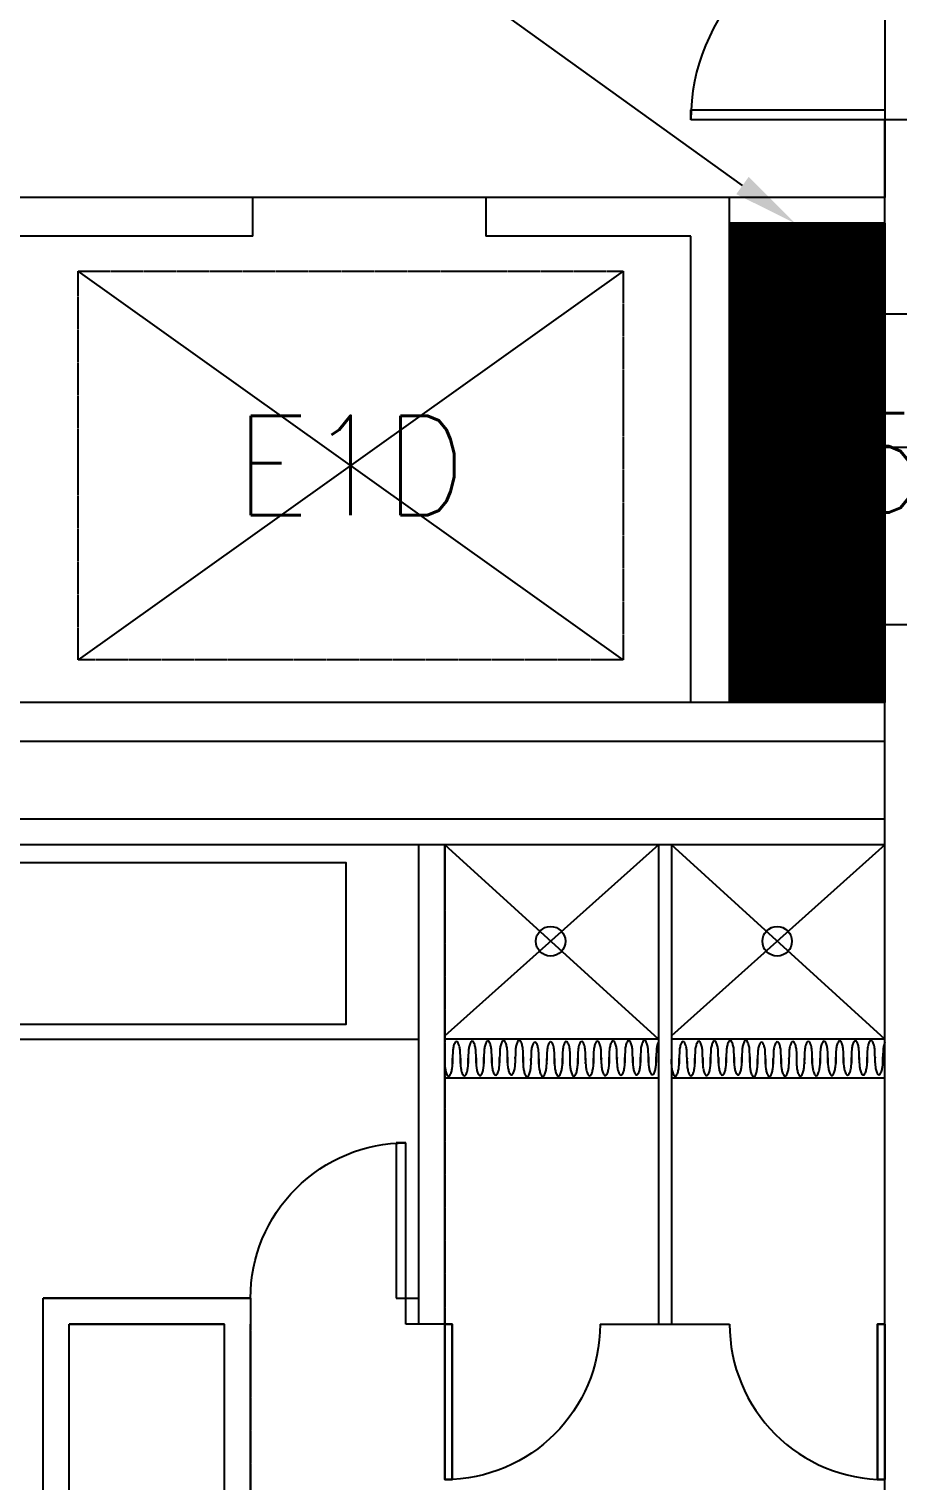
# Model space of a CAD drawing. Header units: inches. Extents: x -460 to 10305, y -938 to 5356.
# Drawn here: x 2108.1 to 2242.3, y 2478.9 to 2703.1 of the extents above; entities that cross this region are included whole.
import ezdxf
from ezdxf import colors
from ezdxf.entities.mleader import LeaderData, LeaderLine
from ezdxf.enums import TextEntityAlignment as Align
from ezdxf.math import Vec2, Vec3

# ---------------------------------------------------------------- set-up
doc = ezdxf.new("R2010")
doc.units = ezdxf.units.IN
doc.header["$MEASUREMENT"] = 0
doc.set_wipeout_variables(frame=1)
doc.linetypes.add('01-0263-01-DWG-BFP-ARCH$0$763', pattern=[5.0001, 5, -0.0001])
for name, color, linetype in [('01-0263-01-DWG-BFP-ARCH$0$SP-AREA', 250, '01-0263-01-DWG-BFP-ARCH$0$763'), ('01-0263-01-DWG-BFP-ARCH$0$SP-DOORS', 5, 'Continuous'), ('01-0263-01-DWG-BFP-ARCH$0$SP-ELEVATOR', 112, 'Continuous'), ('01-0263-01-DWG-BFP-ARCH$0$SP-FIXT', 35, 'Continuous'), ('01-0263-01-DWG-BFP-ARCH$0$SP-PART', 190, 'Continuous'), ('01-0263-01-DWG-BFP-ARCH$0$SP-RMNO', 7, 'Continuous'), ('01-0263-01-DWG-BFP-ARCH$0$SP-ROOM', 7, 'Continuous'), ('01-0263-01-DWG-BFP-ARCH$0$SP-WALL', 7, 'Continuous'), ('T-Anno-Note', 7, 'Continuous'), ('T-Comm-Path', 40, 'Continuous'), ('T-Comm-TR', 40, 'Continuous')]:
    doc.layers.add(name, color=color, linetype=linetype)
doc.layers.get('01-0263-01-DWG-BFP-ARCH$0$SP-ROOM').off()
doc.styles.add('01-0263-01-DWG-BFP-ARCH$0$ROMANS', font='ROMANS.shx', dxfattribs={"width": 0.9})

# ---------------------------------------------------------------- blocks, each defined once
blk = doc.blocks.new('01-0263-01-DWG-BFP-ARCH$0$DOR00')
at = {"color": 0}
for p, q in [((0, 1), (0, 0)), ((1, 0), (1, 1))]:
    blk.add_line(p, q, dxfattribs=at)
blk = doc.blocks.new('01-0263-01-DWG-BFP-ARCH$0$DOR01')
at = {"color": 0}
for p, q in [((1, 1), (0, 1)), ((0, 1), (0, 0)), ((1, 0), (1, 1)), ((0, 0), (1, 0))]:
    blk.add_line(p, q, dxfattribs=at)
blk = doc.blocks.new('01-0263-01-DWG-BFP-ARCH$0$FMGRM1')
at = {"style": '01-0263-01-DWG-BFP-ARCH$0$ROMANS', "width": 0.9}
for tag, p in [('RMAREA', (0, -0.2836)), ('DATA1', (0, -0.443)), ('DATA2', (0, -0.6024)), ('DATA3', (0, -0.7618)), ('DATA4', (0, -0.9213)), ('DATA5', (0, -1.0807))]:
    blk.add_attdef(tag, text='', height=0.1172, dxfattribs=at).set_placement(p, align=Align.CENTER)
at = {"linetype": 'Continuous'}
blk.add_wipeout([(-0.375, -0.125), (0.375, -0.125), (0.375, 0.125), (-0.375, 0.125)], dxfattribs=at)
at = {"layer": '01-0263-01-DWG-BFP-ARCH$0$SP-RMNO', "style": '01-0263-01-DWG-BFP-ARCH$0$ROMANS', "width": 0.9}
blk.add_attdef('RMNUMB', text='', height=0.16, dxfattribs=at).set_placement((0, 0), align=Align.MIDDLE)
blk = doc.blocks.new('01-0263-01-DWG-BFP-ARCH$0$AE141')
for p, q in [((0.5, 0), (0.4514, 0)), ((0.4514, 0), (0.4514, -1)), ((0.5, -1), (0.4514, -1))]:
    blk.add_line(p, q)
blk.add_arc((0.5, 0), 1, 180, 270)
at = {"linetype": 'Continuous'}
for points in [[(0.4514, 0), (0.4514, -1), (0.4514, -1, 1), (0.4514, 0, 1)], [(0.5, 0, 1), (0.5, -1, 1), (0.4514, -1, 1), (0.4514, 0, 1)], [(0.5, 0), (0.5, 0, 1), (0.4514, 0, 1), (0.4514, 0)], [(0.5, 0), (0.5, -1), (0.4514, -0.9988), (0.4514, 0)], [(0.5, 0), (0.5, -1), (0.5, -1, 1), (0.5, 0, 1)], [(0.5, -1), (0.5, -1, 1), (0.4514, -1, 1), (0.4514, -0.9988)]]:
    blk.add_3dface(points, dxfattribs=at)
blk = doc.blocks.new('01-0263-01-DWG-BFP-ARCH', base_point=(1295.16, 1353.43))
at = {"layer": '01-0263-01-DWG-BFP-ARCH$0$SP-AREA', "linetype": 'Continuous'}
blk.add_lwpolyline([(3535.16, 2081.43), (3307.16, 2081.43), (3307.16, 2307.43), (3535.16, 2307.43)], close=True, dxfattribs=at)
at = {"layer": '01-0263-01-DWG-BFP-ARCH$0$SP-AREA'}
for points in [[(3511.16, 2077.43), (3535.16, 2077.43), (3535.16, 2003.43), (3511.16, 2003.43), (3511.16, 2077.43)], [(3494.73, 2070.03), (3494.73, 2010.02), (3410.53, 2010.02), (3410.53, 2070.03)]]:
    blk.add_lwpolyline(points, close=True, dxfattribs=at)
for points in [[(3535.16, 1858.93), (3535.16, 1981.43), (3467.16, 1981.43), (3467.16, 1907.43), (3461.16, 1907.43), (3461.16, 1911.43), (3463.16, 1911.43), (3463.16, 1981.43), (3376.16, 1981.43), (3376.16, 1932.77), (3356.16, 1903.19), (3356.16, 1888.85), (3352.16, 1888.85), (3352.16, 1904.85), (3372.16, 1934.43), (3372.16, 1981.43), (3307.16, 1981.43), (3307.16, 1865.43)], [(3405.16, 1687.43), (3405.16, 1911.43), (3437.16, 1911.43), (3437.16, 1687.43)]]:
    blk.add_lwpolyline(points, dxfattribs=at)
at = {"layer": '01-0263-01-DWG-BFP-ARCH$0$SP-DOORS'}
for points in [[(3535.16, 2123.43, 0.414214), (3505.16, 2093.43, 0.414214)], [(3437.16, 1911.43, -0.414214), (3461.16, 1935.43, -0.414214)]]:
    blk.add_lwpolyline(points, format="xyb", dxfattribs=at)
at = {"layer": '01-0263-01-DWG-BFP-ARCH$0$SP-ELEVATOR'}
for p, q in [((3494.73, 2070.03), (3410.53, 2010.02)), ((3494.73, 2010.02), (3410.53, 2070.03))]:
    blk.add_line(p, q, dxfattribs=at)
at = {"layer": '01-0263-01-DWG-BFP-ARCH$0$SP-FIXT'}
for p, q in [((3500.16, 1981.43), (3467.16, 1951.96)), ((3500.16, 1951.43), (3467.16, 1981.43)), ((3535.16, 1951.43), (3502.16, 1981.43)), ((3535.16, 1981.43), (3502.16, 1951.96)), ((3379.16, 1951.43), (3463.16, 1951.43))]:
    blk.add_line(p, q, dxfattribs=at)
blk.add_lwpolyline([(3387.01, 1965.75, 0.414214), (3399.01, 1953.75), (3451.92, 1953.75), (3451.92, 1978.65), (3399.01, 1978.65, 0.414214), (3387.01, 1966.65)], format="xyb", dxfattribs=at)
for centre in [(3483.51, 1966.56), (3518.51, 1966.56)]:
    blk.add_circle(centre, 2.28, dxfattribs=at)
at = {"layer": '01-0263-01-DWG-BFP-ARCH$0$SP-PART'}
for p, q in [((3500.16, 1951.43), (3467.16, 1951.43)), ((3535.16, 1951.43), (3502.16, 1951.43)), ((3500.16, 1945.43), (3467.16, 1945.43)), ((3535.16, 1945.43), (3502.16, 1945.43))]:
    blk.add_line(p, q, dxfattribs=at)
for points in [[(3468.98, 1951.07, 0.247833), (3468.8, 1950.97, 0.081037), (3468.54, 1950.44, 0.039769), (3468.42, 1949.8, 0.013847), (3468.37, 1947.92, 0.009217), (3468.37, 1947.64, 0.039769)], [(3469.58, 1947.66, 0.008534), (3469.59, 1947.92, 0.013847), (3469.54, 1949.8, 0.039769), (3469.41, 1950.44, 0.081037), (3469.16, 1950.97, 0.247833), (3468.98, 1951.07, 0.247833)], [(3471.4, 1951.11, 0.247833), (3471.22, 1951.02, 0.081037), (3470.97, 1950.48, 0.039769), (3470.84, 1949.84, 0.013847), (3470.79, 1947.97, 0.009217), (3470.79, 1947.69, 0.039769)], [(3472.01, 1947.71, 0.008534), (3472.01, 1947.97, 0.013847), (3471.96, 1949.84, 0.039769), (3471.83, 1950.48, 0.081037), (3471.58, 1951.02, 0.247833), (3471.4, 1951.11, 0.247833)], [(3473.82, 1951.17, 0.247833), (3473.64, 1951.07, 0.081037), (3473.39, 1950.54, 0.039769), (3473.26, 1949.9, 0.013847), (3473.21, 1948.02, 0.010512), (3473.22, 1947.7, 0.039769)], [(3474.43, 1947.76, 0.008534), (3474.43, 1948.02, 0.013847), (3474.38, 1949.9, 0.039769), (3474.25, 1950.54, 0.081037), (3474, 1951.07, 0.247833), (3473.82, 1951.17, 0.247833)], [(3476.25, 1951.21, 0.247833), (3476.07, 1951.11, 0.081037), (3475.81, 1950.58, 0.039769), (3475.69, 1949.94, 0.013847), (3475.64, 1948.07, 0.009217), (3475.64, 1947.78, 0.039769)], [(3476.85, 1947.81, 0.008534), (3476.86, 1948.07, 0.013847), (3476.81, 1949.94, 0.039769), (3476.68, 1950.58, 0.081037), (3476.43, 1951.11, 0.247833), (3476.25, 1951.21, 0.247833)], [(3479.28, 1948.69, 0.004146), (3479.27, 1948.13, 0.009217), (3479.28, 1947.85, 0.008534), (3479.28, 1948.11, 0.013847), (3479.23, 1949.98, 0.039769), (3479.1, 1950.62, 0.081037), (3478.85, 1951.16, 0.247833), (3478.67, 1951.25, 0.247833), (3478.49, 1951.16, 0.081037), (3478.24, 1950.62, 0.039769), (3478.11, 1949.98, 0.013847), (3478.06, 1948.11, 0.009217), (3478.06, 1947.83, 0.039769)], [(3481.09, 1950.98, 0.247833), (3480.91, 1950.88, 0.081037), (3480.66, 1950.35, 0.039769), (3480.53, 1949.71, 0.013847), (3480.48, 1947.84, 0.009217), (3480.49, 1947.56, 0.039769)], [(3481.7, 1947.58, 0.008534), (3481.7, 1947.84, 0.013847), (3481.65, 1949.71, 0.039769), (3481.52, 1950.35, 0.081037), (3481.27, 1950.88, 0.247833), (3481.09, 1950.98, 0.247833)], [(3483.51, 1951.02, 0.247833), (3483.33, 1950.93, 0.081037), (3483.08, 1950.39, 0.039769), (3482.96, 1949.75, 0.013847), (3482.9, 1947.88, 0.009217), (3482.91, 1947.6, 0.039769)], [(3484.12, 1947.62, 0.008534), (3484.13, 1947.88, 0.013847), (3484.07, 1949.75, 0.039769), (3483.95, 1950.39, 0.081037), (3483.7, 1950.93, 0.247833), (3483.51, 1951.02, 0.247833)], [(3485.94, 1951.07, 0.247833), (3485.76, 1950.97, 0.081037), (3485.51, 1950.44, 0.039769), (3485.38, 1949.8, 0.013847), (3485.33, 1947.92, 0.009217), (3485.33, 1947.64, 0.039769)], [(3486.55, 1947.66, 0.008534), (3486.55, 1947.92, 0.013847), (3486.5, 1949.8, 0.039769), (3486.37, 1950.44, 0.081037), (3486.12, 1950.97, 0.247833), (3485.94, 1951.07, 0.247833)], [(3488.32, 1951.07, 0.247833), (3488.13, 1950.97, 0.081037), (3487.88, 1950.44, 0.039769), (3487.76, 1949.8, 0.013847), (3487.7, 1947.92, 0.009217), (3487.71, 1947.64, 0.039769)], [(3488.92, 1947.66, 0.008534), (3488.93, 1947.92, 0.013847), (3488.87, 1949.8, 0.039769), (3488.75, 1950.44, 0.081037), (3488.5, 1950.97, 0.247833), (3488.32, 1951.07, 0.247833)], [(3490.74, 1951.11, 0.247833), (3490.56, 1951.02, 0.081037), (3490.31, 1950.48, 0.039769), (3490.18, 1949.84, 0.013847), (3490.13, 1947.97, 0.009217), (3490.13, 1947.69, 0.039769)], [(3491.35, 1947.71, 0.008534), (3491.35, 1947.97, 0.013847), (3491.3, 1949.84, 0.039769), (3491.17, 1950.48, 0.081037), (3490.92, 1951.02, 0.247833), (3490.74, 1951.11, 0.247833)], [(3493.16, 1951.17, 0.247833), (3492.98, 1951.07, 0.081037), (3492.73, 1950.54, 0.039769), (3492.6, 1949.9, 0.013847), (3492.55, 1948.02, 0.010512), (3492.56, 1947.7, 0.039769)], [(3493.77, 1947.76, 0.008534), (3493.77, 1948.02, 0.013847), (3493.72, 1949.9, 0.039769), (3493.59, 1950.54, 0.081037), (3493.34, 1951.07, 0.247833), (3493.16, 1951.17, 0.247833)], [(3495.59, 1951.21, 0.247833), (3495.4, 1951.11, 0.081037), (3495.15, 1950.58, 0.039769), (3495.03, 1949.94, 0.013847), (3494.97, 1948.07, 0.009217), (3494.98, 1947.78, 0.039769)], [(3496.19, 1947.81, 0.008534), (3496.2, 1948.07, 0.013847), (3496.14, 1949.94, 0.039769), (3496.02, 1950.58, 0.081037), (3495.77, 1951.11, 0.247833), (3495.59, 1951.21, 0.247833)], [(3498.62, 1948.69, 0.004146), (3498.61, 1948.13, 0.009217), (3498.62, 1947.85, 0.008534), (3498.62, 1948.11, 0.013847), (3498.57, 1949.98, 0.039769), (3498.44, 1950.62, 0.081037), (3498.19, 1951.16, 0.247833), (3498.01, 1951.25, 0.247833), (3497.83, 1951.16, 0.081037), (3497.58, 1950.62, 0.039769), (3497.45, 1949.98, 0.013847), (3497.4, 1948.11, 0.009217), (3497.4, 1947.83, 0.039769)], [(3500.16, 1951.02, 0.054965), (3500.01, 1950.65, 0.039769), (3499.88, 1950.01, 0.013847), (3499.83, 1948.13, 0.009217), (3499.83, 1947.85)], [(3503.98, 1951.07, 0.247833), (3503.8, 1950.97, 0.081037), (3503.54, 1950.44, 0.039769), (3503.42, 1949.8, 0.013847), (3503.37, 1947.92, 0.009217), (3503.37, 1947.64, 0.039769)], [(3504.58, 1947.66, 0.008534), (3504.59, 1947.92, 0.013847), (3504.54, 1949.8, 0.039769), (3504.41, 1950.44, 0.081037), (3504.16, 1950.97, 0.247833), (3503.98, 1951.07, 0.247833)], [(3506.4, 1951.11, 0.247833), (3506.22, 1951.02, 0.081037), (3505.97, 1950.48, 0.039769), (3505.84, 1949.84, 0.013847), (3505.79, 1947.97, 0.009217), (3505.79, 1947.69, 0.039769)], [(3507.01, 1947.71, 0.008534), (3507.01, 1947.97, 0.013847), (3506.96, 1949.84, 0.039769), (3506.83, 1950.48, 0.081037), (3506.58, 1951.02, 0.247833), (3506.4, 1951.11, 0.247833)], [(3508.82, 1951.17, 0.247833), (3508.64, 1951.07, 0.081037), (3508.39, 1950.54, 0.039769), (3508.26, 1949.9, 0.013847), (3508.21, 1948.02, 0.010512), (3508.22, 1947.7, 0.039769)], [(3509.43, 1947.76, 0.008534), (3509.43, 1948.02, 0.013847), (3509.38, 1949.9, 0.039769), (3509.25, 1950.54, 0.081037), (3509, 1951.07, 0.247833), (3508.82, 1951.17, 0.247833)], [(3511.25, 1951.21, 0.247833), (3511.07, 1951.11, 0.081037), (3510.81, 1950.58, 0.039769), (3510.69, 1949.94, 0.013847), (3510.64, 1948.07, 0.009217), (3510.64, 1947.78, 0.039769)], [(3511.85, 1947.81, 0.008534), (3511.86, 1948.07, 0.013847), (3511.81, 1949.94, 0.039769), (3511.68, 1950.58, 0.081037), (3511.43, 1951.11, 0.247833), (3511.25, 1951.21, 0.247833)], [(3514.28, 1948.69, 0.004146), (3514.27, 1948.13, 0.009217), (3514.28, 1947.85, 0.008534), (3514.28, 1948.11, 0.013847), (3514.23, 1949.98, 0.039769), (3514.1, 1950.62, 0.081037), (3513.85, 1951.16, 0.247833), (3513.67, 1951.25, 0.247833), (3513.49, 1951.16, 0.081037), (3513.24, 1950.62, 0.039769), (3513.11, 1949.98, 0.013847), (3513.06, 1948.11, 0.009217), (3513.06, 1947.83, 0.039769)], [(3516.09, 1950.98, 0.247833), (3515.91, 1950.88, 0.081037), (3515.66, 1950.35, 0.039769), (3515.53, 1949.71, 0.013847), (3515.48, 1947.84, 0.009217), (3515.49, 1947.56, 0.039769)], [(3516.7, 1947.58, 0.008534), (3516.7, 1947.84, 0.013847), (3516.65, 1949.71, 0.039769), (3516.52, 1950.35, 0.081037), (3516.27, 1950.88, 0.247833), (3516.09, 1950.98, 0.247833)], [(3518.51, 1951.02, 0.247833), (3518.33, 1950.93, 0.081037), (3518.08, 1950.39, 0.039769), (3517.96, 1949.75, 0.013847), (3517.9, 1947.88, 0.009217), (3517.91, 1947.6, 0.039769)], [(3519.12, 1947.62, 0.008534), (3519.13, 1947.88, 0.013847), (3519.07, 1949.75, 0.039769), (3518.95, 1950.39, 0.081037), (3518.7, 1950.93, 0.247833), (3518.51, 1951.02, 0.247833)], [(3520.94, 1951.07, 0.247833), (3520.76, 1950.97, 0.081037), (3520.51, 1950.44, 0.039769), (3520.38, 1949.8, 0.013847), (3520.33, 1947.92, 0.009217), (3520.33, 1947.64, 0.039769)], [(3521.55, 1947.66, 0.008534), (3521.55, 1947.92, 0.013847), (3521.5, 1949.8, 0.039769), (3521.37, 1950.44, 0.081037), (3521.12, 1950.97, 0.247833), (3520.94, 1951.07, 0.247833)], [(3523.32, 1951.07, 0.247833), (3523.13, 1950.97, 0.081037), (3522.88, 1950.44, 0.039769), (3522.76, 1949.8, 0.013847), (3522.7, 1947.92, 0.009217), (3522.71, 1947.64, 0.039769)], [(3523.92, 1947.66, 0.008534), (3523.93, 1947.92, 0.013847), (3523.87, 1949.8, 0.039769), (3523.75, 1950.44, 0.081037), (3523.5, 1950.97, 0.247833), (3523.32, 1951.07, 0.247833)], [(3525.74, 1951.11, 0.247833), (3525.56, 1951.02, 0.081037), (3525.31, 1950.48, 0.039769), (3525.18, 1949.84, 0.013847), (3525.13, 1947.97, 0.009217), (3525.13, 1947.69, 0.039769)], [(3526.35, 1947.71, 0.008534), (3526.35, 1947.97, 0.013847), (3526.3, 1949.84, 0.039769), (3526.17, 1950.48, 0.081037), (3525.92, 1951.02, 0.247833), (3525.74, 1951.11, 0.247833)], [(3528.16, 1951.17, 0.247833), (3527.98, 1951.07, 0.081037), (3527.73, 1950.54, 0.039769), (3527.6, 1949.9, 0.013847), (3527.55, 1948.02, 0.010512), (3527.56, 1947.7, 0.039769)], [(3528.77, 1947.76, 0.008534), (3528.77, 1948.02, 0.013847), (3528.72, 1949.9, 0.039769), (3528.59, 1950.54, 0.081037), (3528.34, 1951.07, 0.247833), (3528.16, 1951.17, 0.247833)], [(3530.58, 1951.19, 0.247833), (3530.4, 1951.09, 0.081037), (3530.15, 1950.56, 0.039769), (3530.03, 1949.92, 0.013847), (3529.97, 1948.05, 0.009217), (3529.98, 1947.76, 0.039769)], [(3531.19, 1947.78, 0.008534), (3531.2, 1948.05, 0.013847), (3531.14, 1949.92, 0.039769), (3531.02, 1950.56, 0.081037), (3530.77, 1951.09, 0.247833), (3530.58, 1951.19, 0.247833)], [(3533.61, 1948.67, 0.004146), (3533.61, 1948.11, 0.009217), (3533.62, 1947.83, 0.008534), (3533.62, 1948.09, 0.013847), (3533.57, 1949.96, 0.039769), (3533.44, 1950.6, 0.081037), (3533.19, 1951.14, 0.247833), (3533.01, 1951.23, 0.247833), (3532.83, 1951.14, 0.081037), (3532.58, 1950.6, 0.039769), (3532.45, 1949.96, 0.013847), (3532.4, 1948.09, 0.009217), (3532.4, 1947.81, 0.039769)], [(3535.16, 1951, 0.054965), (3535.01, 1950.63, 0.039769), (3534.88, 1949.99, 0.013847), (3534.83, 1948.11, 0.009217), (3534.83, 1947.83)], [(3467.16, 1948.46, 0.004146), (3467.15, 1947.9, 0.02916), (3467.21, 1947.02, 0.039769), (3467.33, 1946.38, 0.081037), (3467.58, 1945.84, 0.247833), (3467.76, 1945.74, 0.247833), (3467.94, 1945.84, 0.081037), (3468.2, 1946.38, 0.039769), (3468.32, 1947.02, 0.02916), (3468.37, 1947.9, 0.0043), (3468.37, 1948.49, 0.039769)], [(3467.16, 1947.62, 0.008534), (3467.16, 1947.88, 0.0043), (3467.16, 1948.46, 0.039769)], [(3469.58, 1948.51, 0.004146), (3469.58, 1947.95, 0.02916), (3469.63, 1947.06, 0.039769), (3469.76, 1946.42, 0.081037), (3470.01, 1945.88, 0.247833), (3470.19, 1945.79, 0.247833), (3470.37, 1945.88, 0.081037), (3470.62, 1946.42, 0.039769), (3470.75, 1947.06, 0.02916), (3470.8, 1947.95, 0.0043), (3470.79, 1948.53, 0.039769)], [(3472.01, 1948.55, 0.004146), (3472, 1947.99, 0.02916), (3472.05, 1947.1, 0.039769), (3472.18, 1946.46, 0.081037), (3472.43, 1945.92, 0.247833), (3472.61, 1945.83, 0.247833), (3472.79, 1945.92, 0.081037), (3473.04, 1946.46, 0.039769), (3473.17, 1947.1, 0.02916), (3473.22, 1947.99, 0.004854), (3473.22, 1948.64, 0.039769)], [(3474.43, 1948.61, 0.004146), (3474.42, 1948.05, 0.02916), (3474.48, 1947.16, 0.039769), (3474.6, 1946.52, 0.081037), (3474.85, 1945.98, 0.247833), (3475.03, 1945.89, 0.247833), (3475.21, 1945.98, 0.081037), (3475.47, 1946.52, 0.039769), (3475.59, 1947.16, 0.02916), (3475.64, 1948.05, 0.0043), (3475.64, 1948.63, 0.039769)], [(3476.85, 1948.65, 0.004146), (3476.85, 1948.09, 0.02916), (3476.9, 1947.2, 0.039769), (3477.03, 1946.56, 0.081037), (3477.28, 1946.02, 0.247833), (3477.46, 1945.93, 0.247833), (3477.64, 1946.02, 0.081037), (3477.89, 1946.56, 0.039769), (3478.02, 1947.2, 0.02916), (3478.07, 1948.09, 0.0043), (3478.06, 1948.67, 0.039769)], [(3479.27, 1948.38, 0.004146), (3479.27, 1947.82, 0.02916), (3479.32, 1946.93, 0.039769), (3479.45, 1946.29, 0.081037), (3479.7, 1945.75, 0.247833), (3479.88, 1945.66, 0.247833), (3480.06, 1945.75, 0.081037), (3480.31, 1946.29, 0.039769), (3480.44, 1946.93, 0.02916), (3480.49, 1947.82, 0.0043), (3480.48, 1948.4, 0.039769)], [(3481.7, 1948.42, 0.004146), (3481.69, 1947.86, 0.02916), (3481.74, 1946.97, 0.039769), (3481.87, 1946.33, 0.081037), (3482.12, 1945.79, 0.247833), (3482.3, 1945.7, 0.247833), (3482.48, 1945.79, 0.081037), (3482.73, 1946.33, 0.039769), (3482.86, 1946.97, 0.02916), (3482.91, 1947.86, 0.0043), (3482.91, 1948.44, 0.039769)], [(3484.12, 1948.46, 0.004146), (3484.12, 1947.9, 0.02916), (3484.17, 1947.02, 0.039769), (3484.29, 1946.38, 0.081037), (3484.55, 1945.84, 0.247833), (3484.73, 1945.74, 0.247833), (3484.91, 1945.84, 0.081037), (3485.16, 1946.38, 0.039769), (3485.29, 1947.02, 0.02916), (3485.34, 1947.9, 0.0043), (3485.33, 1948.49, 0.039769)], [(3486.5, 1948.46, 0.004146), (3486.49, 1947.9, 0.02916), (3486.54, 1947.02, 0.039769), (3486.67, 1946.38, 0.081037), (3486.92, 1945.84, 0.247833), (3487.1, 1945.74, 0.247833), (3487.28, 1945.84, 0.081037), (3487.54, 1946.38, 0.039769), (3487.66, 1947.02, 0.02916), (3487.71, 1947.9, 0.0043), (3487.71, 1948.49, 0.039769)], [(3488.92, 1948.51, 0.004146), (3488.92, 1947.95, 0.02916), (3488.97, 1947.06, 0.039769), (3489.1, 1946.42, 0.081037), (3489.35, 1945.88, 0.247833), (3489.53, 1945.79, 0.247833), (3489.71, 1945.88, 0.081037), (3489.96, 1946.42, 0.039769), (3490.09, 1947.06, 0.02916), (3490.14, 1947.95, 0.0043), (3490.13, 1948.53, 0.039769)], [(3491.35, 1948.55, 0.004146), (3491.34, 1947.99, 0.02916), (3491.39, 1947.1, 0.039769), (3491.52, 1946.46, 0.081037), (3491.77, 1945.92, 0.247833), (3491.95, 1945.83, 0.247833), (3492.13, 1945.92, 0.081037), (3492.38, 1946.46, 0.039769), (3492.51, 1947.1, 0.02916), (3492.56, 1947.99, 0.004854), (3492.56, 1948.64, 0.039769)], [(3493.77, 1948.61, 0.004146), (3493.76, 1948.05, 0.02916), (3493.81, 1947.16, 0.039769), (3493.94, 1946.52, 0.081037), (3494.19, 1945.98, 0.247833), (3494.37, 1945.89, 0.247833), (3494.55, 1945.98, 0.081037), (3494.81, 1946.52, 0.039769), (3494.93, 1947.16, 0.02916), (3494.98, 1948.05, 0.0043), (3494.98, 1948.63, 0.039769)], [(3496.19, 1948.65, 0.004146), (3496.19, 1948.09, 0.02916), (3496.24, 1947.2, 0.039769), (3496.37, 1946.56, 0.081037), (3496.62, 1946.02, 0.247833), (3496.8, 1945.93, 0.247833), (3496.98, 1946.02, 0.081037), (3497.23, 1946.56, 0.039769), (3497.36, 1947.2, 0.02916), (3497.41, 1948.09, 0.0043), (3497.4, 1948.67, 0.039769)], [(3498.62, 1948.69, 0.004146), (3498.62, 1948.13, 0.02916), (3498.67, 1947.24, 0.039769), (3498.79, 1946.6, 0.081037), (3499.05, 1946.06, 0.247833), (3499.23, 1945.97, 0.247833), (3499.41, 1946.06, 0.081037), (3499.66, 1946.6, 0.039769), (3499.79, 1947.24, 0.02916), (3499.84, 1948.13, 0.0043), (3499.83, 1948.71, 0.039769)], [(3502.16, 1948.46, 0.004146), (3502.15, 1947.9, 0.02916), (3502.21, 1947.02, 0.039769), (3502.33, 1946.38, 0.081037), (3502.58, 1945.84, 0.247833), (3502.76, 1945.74, 0.247833), (3502.94, 1945.84, 0.081037), (3503.2, 1946.38, 0.039769), (3503.32, 1947.02, 0.02916), (3503.37, 1947.9, 0.0043), (3503.37, 1948.49, 0.039769)], [(3504.58, 1948.51, 0.004146), (3504.58, 1947.95, 0.02916), (3504.63, 1947.06, 0.039769), (3504.76, 1946.42, 0.081037), (3505.01, 1945.88, 0.247833), (3505.19, 1945.79, 0.247833), (3505.37, 1945.88, 0.081037), (3505.62, 1946.42, 0.039769), (3505.75, 1947.06, 0.02916), (3505.8, 1947.95, 0.0043), (3505.79, 1948.53, 0.039769)], [(3507.01, 1948.55, 0.004146), (3507, 1947.99, 0.02916), (3507.05, 1947.1, 0.039769), (3507.18, 1946.46, 0.081037), (3507.43, 1945.92, 0.247833), (3507.61, 1945.83, 0.247833), (3507.79, 1945.92, 0.081037), (3508.04, 1946.46, 0.039769), (3508.17, 1947.1, 0.02916), (3508.22, 1947.99, 0.004854), (3508.22, 1948.64, 0.039769)], [(3509.43, 1948.61, 0.004146), (3509.42, 1948.05, 0.02916), (3509.48, 1947.16, 0.039769), (3509.6, 1946.52, 0.081037), (3509.85, 1945.98, 0.247833), (3510.03, 1945.89, 0.247833), (3510.21, 1945.98, 0.081037), (3510.47, 1946.52, 0.039769), (3510.59, 1947.16, 0.02916), (3510.64, 1948.05, 0.0043), (3510.64, 1948.63, 0.039769)], [(3511.85, 1948.65, 0.004146), (3511.85, 1948.09, 0.02916), (3511.9, 1947.2, 0.039769), (3512.03, 1946.56, 0.081037), (3512.28, 1946.02, 0.247833), (3512.46, 1945.93, 0.247833), (3512.64, 1946.02, 0.081037), (3512.89, 1946.56, 0.039769), (3513.02, 1947.2, 0.02916), (3513.07, 1948.09, 0.0043), (3513.06, 1948.67, 0.039769)], [(3514.27, 1948.38, 0.004146), (3514.27, 1947.82, 0.02916), (3514.32, 1946.93, 0.039769), (3514.45, 1946.29, 0.081037), (3514.7, 1945.75, 0.247833), (3514.88, 1945.66, 0.247833), (3515.06, 1945.75, 0.081037), (3515.31, 1946.29, 0.039769), (3515.44, 1946.93, 0.02916), (3515.49, 1947.82, 0.0043), (3515.48, 1948.4, 0.039769)], [(3516.7, 1948.42, 0.004146), (3516.69, 1947.86, 0.02916), (3516.74, 1946.97, 0.039769), (3516.87, 1946.33, 0.081037), (3517.12, 1945.79, 0.247833), (3517.3, 1945.7, 0.247833), (3517.48, 1945.79, 0.081037), (3517.73, 1946.33, 0.039769), (3517.86, 1946.97, 0.02916), (3517.91, 1947.86, 0.0043), (3517.91, 1948.44, 0.039769)], [(3519.12, 1948.46, 0.004146), (3519.12, 1947.9, 0.02916), (3519.17, 1947.02, 0.039769), (3519.29, 1946.38, 0.081037), (3519.55, 1945.84, 0.247833), (3519.73, 1945.74, 0.247833), (3519.91, 1945.84, 0.081037), (3520.16, 1946.38, 0.039769), (3520.29, 1947.02, 0.02916), (3520.34, 1947.9, 0.0043), (3520.33, 1948.49, 0.039769)], [(3521.5, 1948.46, 0.004146), (3521.49, 1947.9, 0.02916), (3521.54, 1947.02, 0.039769), (3521.67, 1946.38, 0.081037), (3521.92, 1945.84, 0.247833), (3522.1, 1945.74, 0.247833), (3522.28, 1945.84, 0.081037), (3522.54, 1946.38, 0.039769), (3522.66, 1947.02, 0.02916), (3522.71, 1947.9, 0.0043), (3522.71, 1948.49, 0.039769)], [(3523.92, 1948.51, 0.004146), (3523.92, 1947.95, 0.02916), (3523.97, 1947.06, 0.039769), (3524.1, 1946.42, 0.081037), (3524.35, 1945.88, 0.247833), (3524.53, 1945.79, 0.247833), (3524.71, 1945.88, 0.081037), (3524.96, 1946.42, 0.039769), (3525.09, 1947.06, 0.02916), (3525.14, 1947.95, 0.0043), (3525.13, 1948.53, 0.039769)], [(3526.35, 1948.55, 0.004146), (3526.34, 1947.99, 0.02916), (3526.39, 1947.1, 0.039769), (3526.52, 1946.46, 0.081037), (3526.77, 1945.92, 0.247833), (3526.95, 1945.83, 0.247833), (3527.13, 1945.92, 0.081037), (3527.38, 1946.46, 0.039769), (3527.51, 1947.1, 0.02916), (3527.56, 1947.99, 0.004854), (3527.56, 1948.64, 0.039769)], [(3528.77, 1948.61, 0.004146), (3528.76, 1948.05, 0.02916), (3528.81, 1947.16, 0.039769), (3528.94, 1946.52, 0.081037), (3529.19, 1945.98, 0.247833), (3529.37, 1945.89, 0.247833), (3529.55, 1945.98, 0.081037), (3529.81, 1946.52, 0.039769), (3529.93, 1947.16, 0.02916), (3529.98, 1948.05, 0.0043), (3529.98, 1948.63, 0.039769)], [(3531.19, 1948.63, 0.004146), (3531.19, 1948.07, 0.02916), (3531.24, 1947.18, 0.039769), (3531.36, 1946.54, 0.081037), (3531.62, 1946, 0.247833), (3531.8, 1945.91, 0.247833), (3531.98, 1946, 0.081037), (3532.23, 1946.54, 0.039769), (3532.36, 1947.18, 0.02916), (3532.41, 1948.07, 0.0043), (3532.4, 1948.65, 0.039769)], [(3533.62, 1948.67, 0.004146), (3533.61, 1948.11, 0.02916), (3533.67, 1947.22, 0.039769), (3533.79, 1946.58, 0.081037), (3534.04, 1946.04, 0.247833), (3534.23, 1945.95, 0.247833), (3534.41, 1946.04, 0.081037), (3534.66, 1946.58, 0.039769), (3534.78, 1947.22, 0.02916), (3534.84, 1948.11, 0.0043), (3534.83, 1948.69, 0.039769)]]:
    blk.add_lwpolyline(points, format="xyb", dxfattribs=at)
at = {"layer": '01-0263-01-DWG-BFP-ARCH$0$SP-WALL'}
for p, q in [((3535.16, 2063.43), (3535.16, 2093.43)), ((3437.51, 2081.43), (3375.97, 2081.43)), ((3535.16, 2081.43), (3473.51, 2081.43)), ((3511.16, 2003.43), (3511.16, 2081.43)), ((3535.16, 2077.43), (3511.16, 2077.43)), ((3437.51, 2075.43), (3375.97, 2075.43)), ((3505.16, 2075.43), (3473.51, 2075.43)), ((3505.16, 2003.43), (3505.16, 2075.43)), ((3535.16, 1858.93), (3535.16, 2015.43)), ((3535.16, 2003.43), (3307.16, 2003.43)), ((3535.16, 1997.43), (3307.16, 1997.43)), ((3535.16, 1985.43), (3307.16, 1985.43)), ((3535.16, 1981.43), (3307.16, 1981.43)), ((3463.16, 1907.43), (3463.16, 1981.43)), ((3467.16, 1907.43), (3467.16, 1981.43)), ((3500.16, 1981.43), (3500.16, 1907.43)), ((3502.16, 1981.43), (3502.16, 1907.43)), ((3405.16, 1687.43), (3405.16, 1911.43)), ((3437.16, 1911.43), (3405.16, 1911.43)), ((3405.16, 1911.43), (3437.16, 1911.43)), ((3461.16, 1911.43), (3463.16, 1911.43)), ((3409.16, 1687.43), (3409.16, 1907.43)), ((3409.16, 1907.43), (3433.16, 1907.43)), ((3433.16, 1907.43), (3409.16, 1907.43)), ((3433.16, 1687.43), (3433.16, 1907.43)), ((3437.16, 1687.43), (3437.16, 1907.43)), ((3467.16, 1907.43), (3461.16, 1907.43)), ((3491.16, 1907.43), (3511.16, 1907.43))]:
    blk.add_line(p, q, dxfattribs=at)
at = {"layer": '01-0263-01-DWG-BFP-ARCH$0$SP-DOORS', "xscale": -30, "yscale": 1.5, "zscale": 30}
blk.add_blockref('01-0263-01-DWG-BFP-ARCH$0$DOR01', (3535.16, 2093.43), dxfattribs=at)
at = {"layer": '01-0263-01-DWG-BFP-ARCH$0$SP-DOORS', "xscale": 24, "yscale": 1.5, "zscale": 24, "rotation": 90}
blk.add_blockref('01-0263-01-DWG-BFP-ARCH$0$DOR01', (3461.16, 1911.43), dxfattribs=at)
at = {"layer": '01-0263-01-DWG-BFP-ARCH$0$SP-PART', "zscale": 60}
for p, xscale, yscale, rotation in [((3479.16, 1907.43), -24.00000000000002, 24, 359.9999984647654), ((3523.16, 1907.43), 24.00000000000003, 24.00000000000003, 359.9999984647645)]:
    blk.add_blockref('01-0263-01-DWG-BFP-ARCH$0$AE141', p, dxfattribs=dict(at, xscale=xscale, yscale=yscale, rotation=rotation))
at = {"layer": '01-0263-01-DWG-BFP-ARCH$0$SP-WALL', "yscale": 4, "rotation": 270}
for p, xscale, zscale in [((3535.16, 2093.43), -30, 30), ((3535.16, 2015.43), -48, 48)]:
    blk.add_blockref('01-0263-01-DWG-BFP-ARCH$0$DOR00', p, dxfattribs=dict(at, xscale=xscale, zscale=zscale))
at = {"layer": '01-0263-01-DWG-BFP-ARCH$0$SP-WALL'}
for p, xscale, yscale, zscale in [((3473.51, 2075.43), -36, 6, 36), ((3461.16, 1911.43), -24, -4, 24)]:
    blk.add_blockref('01-0263-01-DWG-BFP-ARCH$0$DOR00', p, dxfattribs=dict(at, xscale=xscale, yscale=yscale, zscale=zscale))
at = {"layer": '01-0263-01-DWG-BFP-ARCH$0$SP-ROOM'}
ref = blk.add_blockref('01-0263-01-DWG-BFP-ARCH$0$FMGRM1', (3452.63, 2040.03), dxfattribs=dict(at, xscale=96, yscale=96, zscale=96))
ref.add_attrib('RMNUMB', 'E1D', dxfattribs={"layer": '01-0263-01-DWG-BFP-ARCH$0$SP-RMNO', "height": 15.36, "style": '01-0263-01-DWG-BFP-ARCH$0$ROMANS', "width": 0.9}).set_placement((3452.63, 2040.03), align=Align.MIDDLE)
ref = blk.add_blockref('01-0263-01-DWG-BFP-ARCH$0$FMGRM1', (3535.16, 2040.43), dxfattribs=dict(at, xscale=96, yscale=96, zscale=96))
ref.add_attrib('RMNUMB', '153', dxfattribs={"layer": '01-0263-01-DWG-BFP-ARCH$0$SP-RMNO', "height": 15.36, "style": '01-0263-01-DWG-BFP-ARCH$0$ROMANS', "width": 0.9}).set_placement((3535.16, 2040.43), align=Align.MIDDLE)

msp = doc.modelspace()

# ---------------------------------------------------------------- block references
msp.add_blockref('01-0263-01-DWG-BFP-ARCH', (0.26, 1949.11))

# ---------------------------------------------------------------- next in the draw order: hatches: boundary and pattern name
at = {"layer": 'T-Comm-TR'}
h = msp.add_hatch(dxfattribs=at)
h.set_pattern_fill('ANSI31', color=256)
h.set_pattern_definition([(45, (-543.4911, -2334.51741), (-0.0883883476, 0.0883883476), [])])
h.paths.add_polyline_path([(2240.26, 2673.11), (2216.26, 2673.11), (2216.26, 2599.11), (2240.26, 2599.11)])
h.paths.add_polyline_path([(2219.64, 2624.59), (2260.89, 2624.59), (2260.89, 2647.63), (2219.64, 2647.63)], flags=9)

# ---------------------------------------------------------------- next in the draw order: linework, layer by layer
at = {"layer": 'T-Comm-Path'}
for points in [[(2240.26, 2638.52), (2286.7, 2638.52), (2286.7, 3055.16), (1929.87, 3055.16), (1929.87, 3032.99), (1920.27, 3032.99)], [(2240.26, 2638.52), (2286.7, 2638.52), (2286.7, 3055.16), (2141.59, 3055.16), (2141.59, 3015.82)], [(2240.26, 2638.52), (2286.7, 2638.52), (2286.7, 3055.16), (2323.74, 3055.16), (2323.74, 3035.55), (2332.26, 3035.55)], [(2240.26, 2638.52), (2286.7, 2638.52), (2286.7, 2140.52), (1929.59, 2140.52), (1929.59, 2149.54), (1920.26, 2149.54)], [(2240.26, 2638.52), (2286.7, 2638.52), (2286.7, 2140.52), (1964.17, 2140.52), (1964.17, 2548.76), (1973.32, 2548.76)], [(2240.26, 2638.52), (2286.7, 2638.52), (2286.7, 2140.52), (2138.68, 2140.52), (2138.68, 2144.39)], [(2240.26, 2638.52), (2286.7, 2638.52), (2286.7, 2592.15), (2253.74, 2592.15)], [(2240.26, 2638.52), (2286.7, 2638.52), (2286.7, 2140.52), (2324.42, 2140.52), (2324.42, 2153.19), (2332.26, 2153.19)]]:
    msp.add_lwpolyline(points, dxfattribs=at)
at = {"layer": 'T-Comm-TR'}
msp.add_lwpolyline([(2216.26, 2673.11), (2240.26, 2673.11), (2240.26, 2599.11), (2216.26, 2599.11)], close=True, dxfattribs=at)

# ---------------------------------------------------------------- next in the draw order: leaders
at = {"layer": 'T-Anno-Note'}
ml = msp.add_multileader_mtext('Standard', dxfattribs=at)
ml.set_content('{\\f@Arial Unicode MS|b0|i0|c0|p34;Riser closet}', color=256)
ml.set_leader_properties()
ml.build(insert=Vec2(0, 0))
ml.multileader.update_dxf_attribs({"text_right_attachment_type": 6, "dogleg_length": 0.36, "arrow_head_size": 10})
ctx = ml.context
ctx.base_point, ctx.char_height, ctx.arrow_head_size, ctx.landing_gap_size, ctx.plane_origin = Vec3(2087.72, 2727.75), 10, 10, 0.09, Vec3(2221.55, 2671.98)
ctx.right_attachment, ctx.text_align_type = 6, 2
notes = []
notes.append((ctx, [(0, (1, 1, 0), (2160, 2720.84), (-1, 0), 0.36, [(0, [(2226.37, 2673.11)], 0, [])])]))
ctx.mtext.insert, ctx.mtext.alignment, ctx.mtext.flow_direction = Vec3(2159.55, 2732.84), 3, 5
for ctx, leaders in notes:
    for number, flags, end, landing, length, lines in leaders:
        leader = LeaderData()
        leader.index, (leader.has_last_leader_line, leader.has_dogleg_vector, leader.attachment_direction) = number, flags
        leader.last_leader_point, leader.dogleg_vector, leader.dogleg_length = Vec3(end), Vec3(landing), length
        for number, points, colour, breaks in lines:
            line = LeaderLine()
            line.index, line.vertices, line.color, line.breaks = number, Vec3.list(points), colors.encode_raw_color(colour), breaks
            leader.lines.append(line)
        ctx.leaders.append(leader)

doc.saveas('drawing.dxf')
